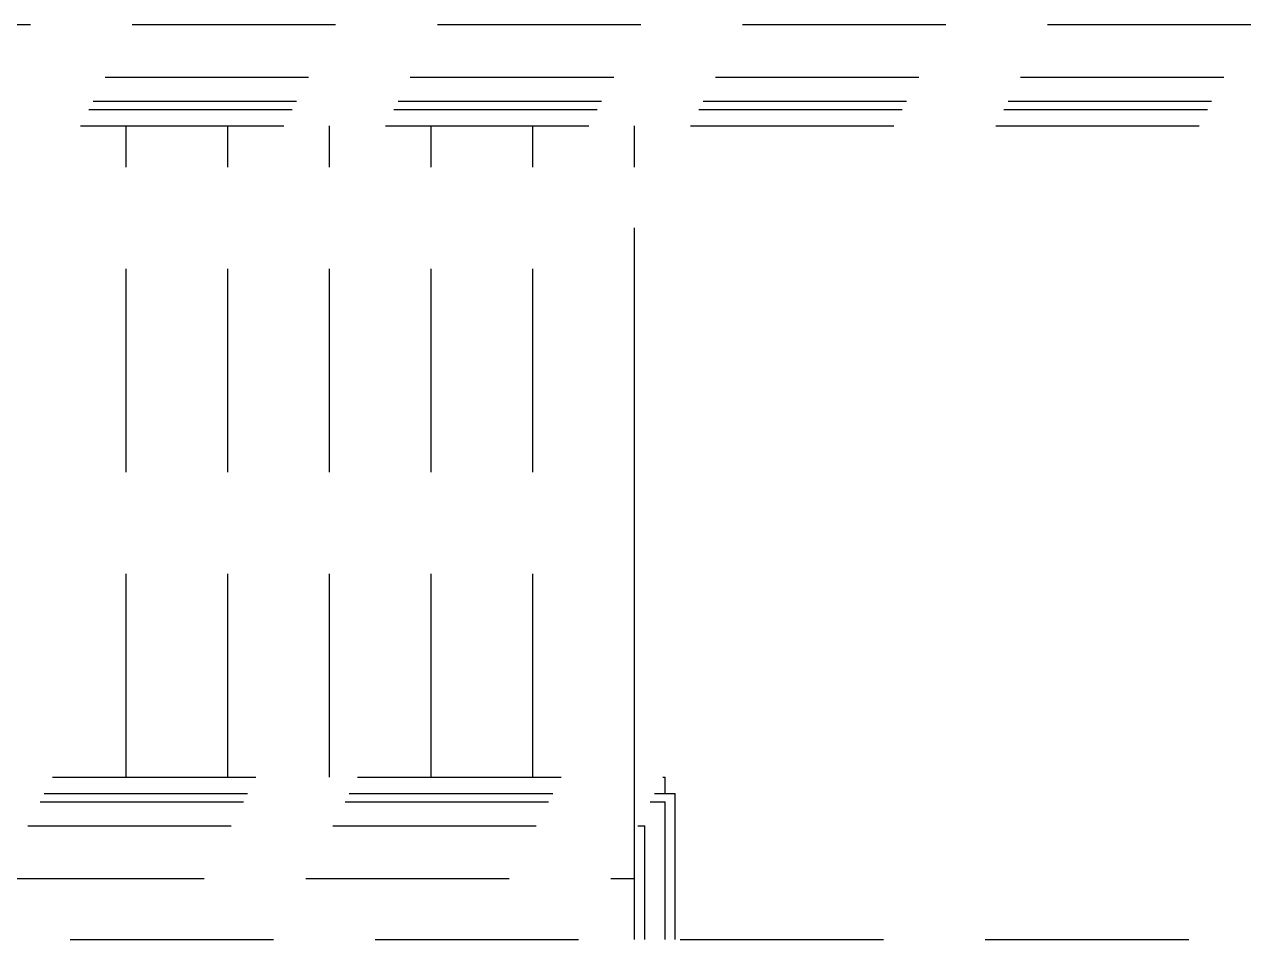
# Model space of a CAD drawing. Extents: x -163002 to 22103, y -98847 to 51643.
# Drawn here: x -117750 to -114750, y 30550 to 32800 of the extents above; entities that cross this region are included whole.
import ezdxf

# ---------------------------------------------------------------- set-up
doc = ezdxf.new("R2010")
doc.units = 0
doc.header["$LTSCALE"] = 1000
doc.header["$MEASUREMENT"] = 0
doc.linetypes.add('S2108a$0$DASHED', pattern=[0.75, 0.5, -0.25])
doc.layers.get('0').update_dxf_attribs({"linetype": 'CONTINUOUS'})
doc.layers.add('S2108a$0$A-Stairs', color=2, linetype='CONTINUOUS')
doc.layers.add('S2108a$0$stair', color=1, linetype='CONTINUOUS')

# ---------------------------------------------------------------- blocks, each defined once
blk = doc.blocks.new('S2108a')
at = {"layer": 'S2108a$0$A-Stairs', "color": 1, "linetype": 'S2108a$0$DASHED'}
for p, q in [((-121984.639, 32800.1), (-104649.9, 32800.1)), ((-122051.076, 32670.1), (-104649.9, 32670.1)), ((-122081.229, 32611.1), (-104649.9, 32611.1)), ((-122091.45, 32591.1), (-104649.9, 32591.1)), ((-122111.892, 32551.1), (-104649.9, 32551.1)), ((-122930.604, 30949.1), (-116174.9, 30949.1)), ((-122951.046, 30909.1), (-116149.9, 30909.1)), ((-122961.267, 30889.1), (-116174.9, 30889.1)), ((-122991.419, 30830.1), (-116224.9, 30830.1)), ((-123057.857, 30700.1), (-116249.9, 30700.1))]:
    blk.add_line(p, q, dxfattribs=at)
for points in [[(-117499.9, 30949.1), (-117499.9, 32551.1)], [(-117249.9, 30949.1), (-117249.9, 32551.1)], [(-116999.9, 30949.1), (-116999.9, 32551.1)], [(-116749.9, 30949.1), (-116749.9, 32551.1)], [(-116499.9, 30949.1), (-116499.9, 32551.1)], [(-116249.9, 30949.1), (-116249.9, 32551.1)], [(-116250, 30550.1), (-116250, 32300.1)], [(-116149.9, 30550.1), (-116149.9, 30909.1)], [(-116174.9, 30550.1), (-116174.9, 30889.1)], [(-116249.9, 30550.1), (-116249.9, 30830.1)], [(-116224.9, 30550.1), (-116224.9, 30830.1)], [(-131137.4, 30550.1), (-104649.9, 30550.1)]]:
    blk.add_lwpolyline(points, dxfattribs=at)
at = {"layer": 'S2108a$0$stair'}
blk.add_lwpolyline([(-116174.9, 30909.1), (-116174.9, 30949.1)], dxfattribs=at)

msp = doc.modelspace()

# ---------------------------------------------------------------- block references
msp.add_blockref('S2108a', (0, 0))

doc.saveas('drawing.dxf')
